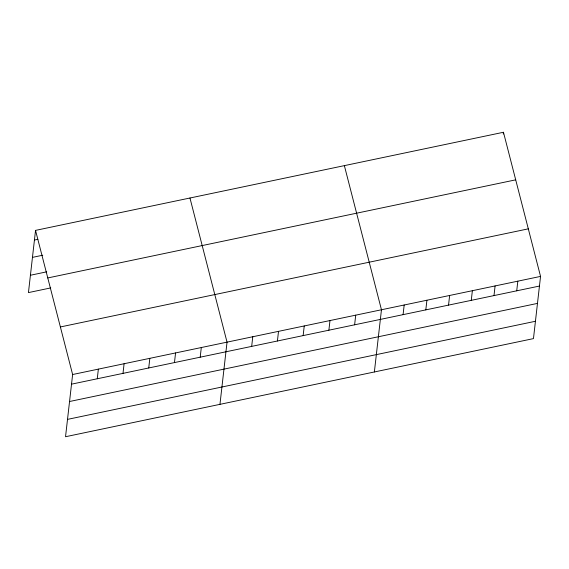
<?xml version="1.0" encoding="UTF-8"?>
<svg xmlns="http://www.w3.org/2000/svg" width="569" height="569" viewBox="0 0 569 569"><rect width="100%" height="100%" fill="white"/><g stroke="black" fill="none" stroke-linecap="round" stroke-linejoin="round"><path stroke-width="0.85" d="M35.534 230.388L72.626 374.523L65.535 436.729L533.466 338.612L540.55 276.406L503.465 132.271L35.534 230.388L28.45 292.594L50.755 287.914M97.263 378.769L98.359 369.125M122.996 373.371L124.099 363.726M148.737 367.979L149.832 358.335M174.47 362.581L175.565 352.936M200.203 357.183L201.305 347.538M219.954 404.353L227.038 342.147L189.954 198.005M251.676 346.393L252.778 336.748M277.416 340.995L278.511 331.35M303.149 335.596L304.244 325.952M328.882 330.205L329.984 320.56M354.622 324.807L355.717 315.162M374.366 371.97L381.458 309.764L344.366 165.629M403.087 314.643L404.182 304.998M425.811 309.877L426.914 300.233M448.543 305.112L449.638 295.467M471.267 300.347L472.37 290.702M503.266 134.028L503.465 132.271M493.999 295.581L495.094 285.937M516.723 290.816L517.826 281.171M34.439 240.026L37.867 239.307M32.461 257.373L42.76 255.218M30.427 275.247L46.729 271.826M47.775 277.949L515.699 179.84M60.385 326.955L528.309 228.845M72.626 374.523L540.55 276.406M71.523 384.167L539.455 286.051M69.546 401.508L537.477 303.398M67.512 419.381L535.436 321.272"/></g></svg>
